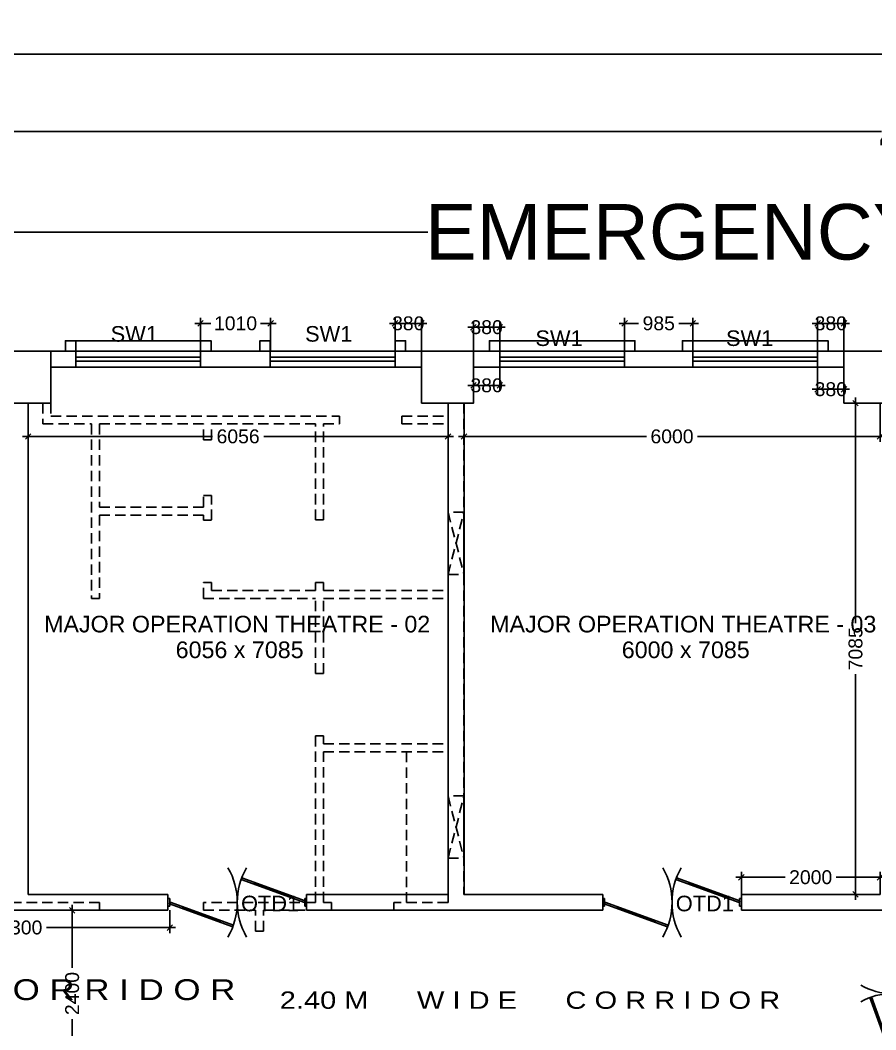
# Model space of a CAD drawing. Extents: x 6345096 to 6738923, y -6490958 to -6305885.
# Drawn here: x 6617280 to 6629621, y -6346804 to -6332241 of the extents above; entities that cross this region are included whole.
import ezdxf
from ezdxf.enums import TextEntityAlignment as Align

# ---------------------------------------------------------------- set-up
doc = ezdxf.new("R2010")
doc.units = 0
doc.header["$LTSCALE"] = 600
doc.header["$MEASUREMENT"] = 0
doc.header["$PDMODE"] = 35
doc.linetypes.add('HIDDEN', pattern=[0.375, 0.25, -0.125])
doc.layers.get('0').update_dxf_attribs({"linetype": 'CONTINUOUS'})
doc.layers.get('Defpoints').update_dxf_attribs({"linetype": 'CONTINUOUS'})
for name, color, linetype in [('chajja', 7, 'CONTINUOUS'), ('DIM', 8, 'CONTINUOUS'), ('DIM-TEXT', 8, 'CONTINUOUS'), ('DOOR', 32, 'CONTINUOUS'), ('Ele Proje.', 7, 'CONTINUOUS'), ('HS', 251, 'CONTINUOUS'), ('joinery', 7, 'CONTINUOUS'), ('LA-column', 3, 'CONTINUOUS'), ('REVISIONS', 6, 'CONTINUOUS'), ('Room Dim', 1, 'CONTINUOUS'), ('TEXT', 6, 'CONTINUOUS'), ('TXT', 6, 'CONTINUOUS'), ('Walls', 7, 'CONTINUOUS'), ('WIN', 151, 'CONTINUOUS'), ('windows', 4, 'CONTINUOUS'), ('Working Dim', 5, 'CONTINUOUS')]:
    doc.layers.add(name, color=color, linetype=linetype)
doc.styles.add('ari', font='arial.ttf')
doc.styles.add('ARIAL', font='arial.ttf')
doc.styles.add('RT', font='romant.shx')
doc.styles.get("Standard").update_dxf_attribs({"font": 'romans.shx'})
doc.dimstyles.new('int. dim', dxfattribs={"dimtxt": 200, "dimasz": 80, "dimexe": 80, "dimexo": 0, "dimgap": 70, "dimtad": 0, "dimdec": 0, "dimzin": 12, "dimdsep": 46, "dimtxsty": 'ari', "dimblk": 'OBLIQUE', "dimcen": 2, "dimdle": 80, "dimclrd": 256, "dimclre": 256, "dimclrt": 6, "dimadec": 0, "dimazin": 0, "dimtfac": 1, "dimtdec": 0, "dimtix": 1, "dimtmove": 2, "dimatfit": 3, "dimfxl": 1, "dimtolj": 1, "dimtzin": 0, "dimlwd": -1, "dimlwe": -1, "dimarcsym": 0})
doc.dimstyles.new('STANDARD$0', dxfattribs={"dimscale": 0, "dimtxt": 150, "dimasz": 125, "dimexe": 0.75, "dimexo": 1, "dimgap": 25, "dimtad": 1, "dimdec": 0, "dimdsep": 46, "dimtxsty": 'Standard', "dimblk1": 'DOT', "dimblk2": 'DOT', "dimsah": 1, "dimcen": 2.5, "dimclrd": 1, "dimclre": 1, "dimclrt": 3, "dimadec": 0, "dimazin": 0, "dimtfac": 1, "dimtdec": 0, "dimtmove": 0, "dimatfit": 3, "dimldrblk": 'DOT', "dimfxl": 1, "dimtolj": 1, "dimtzin": 0, "dimarcsym": 0})
doc.dimstyles.new('TEXT', dxfattribs={"dimscale": 0, "dimtxt": 600, "dimasz": 300, "dimexe": 300, "dimexo": 30, "dimgap": 50, "dimtad": 0, "dimdec": 0, "dimzin": 0, "dimdsep": 46, "dimtxsty": 'RT', "dimblk": 'OBLIQUE', "dimcen": 0.09, "dimdle": 300, "dimclrd": 256, "dimclre": 256, "dimclrt": 170, "dimadec": 0, "dimazin": 0, "dimtfac": 1, "dimtdec": 0, "dimtofl": 0, "dimtmove": 2, "dimatfit": 3, "dimfxl": 1, "dimfrac": 2, "dimtolj": 1, "dimtzin": 0, "dimlwd": -1, "dimlwe": -1, "dimarcsym": 0})

# ---------------------------------------------------------------- blocks, each defined once
blk = doc.blocks.new('Z$W@#5624')
at = {"layer": 'DOOR'}
for p, q in [((19.1931269839406, 469.7108599827625), (840.4000005498528, 768.6057177550392)), ((27.73298007249832, 446.2478064824827), (848.9398536421359, 745.142664254643)), ((187.7044282406569, 517.7583047868684), (680.4285523816943, 697.0952194505371)), ((676.1586258374155, 708.8267462007934), (684.6984789296985, 685.3636927003972)), ((183.434501696378, 529.489831537474), (191.9743547849357, 506.0267780367285)), ((0, 399.5017601335421), (0, 499.3772001727484)), ((0, 499.3772001727484), (24.96886004135013, 499.3772001727484)), ((0, 399.5017601335421), (24.96886004135013, 399.5017601335421)), ((19.1931269839406, 469.7108599827625), (27.73298007249832, 446.2478064824827)), ((24.96886004135013, 399.5017601335421), (24.96886004135013, 499.3772001727484)), ((1770.024942912161, 452.6311538242735), (948.8180693462491, 153.7362960521132)), ((1778.564796000719, 429.1681003239937), (957.3579224385321, 130.2732425518334)), ((1614.323421288282, 369.3891287692823), (1605.783568199724, 392.8521822700277)), ((1778.564796000719, 429.1681003239937), (1770.024942912161, 452.6311538242735)), ((1797.757922988385, 499.3772001727484), (1772.789062947035, 499.3772001727484)), ((1772.789062947035, 399.5017601335421), (1772.789062947035, 499.3772001727484)), ((1797.757922988385, 399.5017601335421), (1772.789062947035, 399.5017601335421)), ((1797.757922988385, 399.5017601335421), (1797.757922988385, 499.3772001727484)), ((1610.053494744003, 381.1206555198878), (1117.329370606691, 201.7837408562191)), ((1113.059444058686, 213.515267606359), (1121.59929715097, 190.0522141060792))]:
    blk.add_line(p, q, dxfattribs=at)
at = {"layer": 'DOOR', "color": 145}
for centre, ratio, start_param, end_param in [((0, 449.4394801533781), 0.9999999987281364, 2.617993895650716, 3.665191446791339), ((1797.757922988385, 449.4394801533781), 0.9999999987281363, -0.5235987579390775, 0.5235987932015447)]:
    blk.add_ellipse(centre, major_axis=(-898.8789614941404, 1.584834503687796e-05), ratio=ratio, start_param=start_param, end_param=end_param, dxfattribs=at)
blk = doc.blocks.new('_Oblique')
at = {"color": 0, "linetype": 'ByBlock', "lineweight": -2}
blk.add_line((-0.5, -0.5), (0.5, 0.5), dxfattribs=at)
blk = doc.blocks.new('*D358')
at = {"layer": 'Defpoints', "color": 0, "transparency": 16777216}
for p in [(6628781.429030309, -6336614.752169549), (6628781.429030309, -6337015.836508593, 78.88011321288005), (6629161.353818052, -6337015.450152944, 43.25822766491539)]:
    blk.add_point(p, dxfattribs=at)
at = {"layer": 'Working Dim', "transparency": 16777216}
for p, q in [((6628781.429030309, -6337015.836508593), (6628781.429030309, -6336534.752169549)), ((6629161.353818052, -6337015.450152944), (6629161.353818052, -6336534.752169549)), ((6628781.429030309, -6336614.752169549), (6628701.429030309, -6336614.752169549)), ((6629161.353818052, -6336614.752169549), (6628781.429030309, -6336614.752169549)), ((6629161.353818052, -6336614.752169549), (6629241.353818052, -6336614.752169549))]:
    blk.add_line(p, q, dxfattribs=at)
at = {"layer": 'Working Dim', "transparency": 16777216, "xscale": 80, "yscale": 80, "zscale": 80}
blk.add_blockref('_Oblique', (6628781.429030309, -6336614.752169549), dxfattribs=at)
at = {"layer": 'Working Dim', "transparency": 16777216, "xscale": 80, "yscale": 80, "zscale": 80, "rotation": 180}
blk.add_blockref('_Oblique', (6629161.353818052, -6336614.752169549), dxfattribs=at)
at = {"layer": 'Working Dim', "color": 6, "transparency": 16777216, "insert": (6628971.391424181, -6336614.752169549), "char_height": 200, "attachment_point": 5, "style": 'ari'}
blk.add_mtext('\\A1;380', dxfattribs=at)
blk = doc.blocks.new('*D359')
at = {"layer": 'Defpoints', "color": 0, "transparency": 16777216}
for p in [(6626982.362637512, -6336614.752169549), (6625997.428509899, -6337015.937197927, 71.44639953643144), (6626982.362637512, -6337016.106103559, 78.64411290443633)]:
    blk.add_point(p, dxfattribs=at)
at = {"layer": 'Working Dim', "transparency": 16777216}
for p, q in [((6625997.428509899, -6337015.937197927), (6625997.428509899, -6336534.752169549)), ((6626982.362637512, -6337016.106103559), (6626982.362637512, -6336534.752169549)), ((6625917.428509899, -6336614.752169549), (6626198.20389567, -6336614.752169549)), ((6627062.362637512, -6336614.752169549), (6626781.587251741, -6336614.752169549))]:
    blk.add_line(p, q, dxfattribs=at)
at = {"layer": 'Working Dim', "transparency": 16777216, "xscale": 80, "yscale": 80, "zscale": 80, "rotation": 180}
blk.add_blockref('_Oblique', (6625997.428509899, -6336614.752169549), dxfattribs=at)
at = {"layer": 'Working Dim', "transparency": 16777216, "xscale": 80, "yscale": 80, "zscale": 80}
blk.add_blockref('_Oblique', (6626982.362637512, -6336614.752169549), dxfattribs=at)
at = {"layer": 'Working Dim', "color": 6, "transparency": 16777216, "insert": (6626489.895573705, -6336614.752169549), "char_height": 200, "attachment_point": 5, "style": 'ari'}
blk.add_mtext('\\A1;985', dxfattribs=at)
blk = doc.blocks.new('*D360')
at = {"layer": 'Defpoints', "color": 0, "transparency": 16777216}
for p in [(6622687.690162153, -6336614.752169549), (6622687.690162153, -6337015.602942345, 34.61959207777019), (6623067.353557594, -6337015.437580619, 43.26192572443782)]:
    blk.add_point(p, dxfattribs=at)
at = {"layer": 'Working Dim', "transparency": 16777216}
for p, q in [((6622687.690162153, -6337015.602942345), (6622687.690162153, -6336534.752169549)), ((6623067.353557594, -6337015.437580619), (6623067.353557594, -6336534.752169549)), ((6622687.690162153, -6336614.752169549), (6622607.690162153, -6336614.752169549)), ((6623067.353557594, -6336614.752169549), (6622687.690162153, -6336614.752169549)), ((6623067.353557594, -6336614.752169549), (6623147.353557594, -6336614.752169549))]:
    blk.add_line(p, q, dxfattribs=at)
at = {"layer": 'Working Dim', "transparency": 16777216, "xscale": 80, "yscale": 80, "zscale": 80}
blk.add_blockref('_Oblique', (6622687.690162153, -6336614.752169549), dxfattribs=at)
at = {"layer": 'Working Dim', "transparency": 16777216, "xscale": 80, "yscale": 80, "zscale": 80, "rotation": 180}
blk.add_blockref('_Oblique', (6623067.353557594, -6336614.752169549), dxfattribs=at)
at = {"layer": 'Working Dim', "color": 6, "transparency": 16777216, "insert": (6622877.521859873, -6336614.752169549), "char_height": 200, "attachment_point": 5, "style": 'ari'}
blk.add_mtext('\\A1;380', dxfattribs=at)
blk = doc.blocks.new('*D361')
at = {"layer": 'Defpoints', "color": 0, "transparency": 16777216}
for p in [(6619881.449858985, -6336614.752169549), (6619881.449858985, -6337016.025484564, 50.03134024057032), (6620891.690161115, -6337015.605824378, 34.61959207777015)]:
    blk.add_point(p, dxfattribs=at)
at = {"layer": 'Working Dim', "transparency": 16777216}
for p, q in [((6619881.449858985, -6337016.025484564), (6619881.449858985, -6336534.752169549)), ((6620891.690161115, -6337015.605824378), (6620891.690161115, -6336534.752169549)), ((6619801.449858985, -6336614.752169549), (6620027.688700363, -6336614.752169549)), ((6620971.690161115, -6336614.752169549), (6620745.451319735, -6336614.752169549))]:
    blk.add_line(p, q, dxfattribs=at)
at = {"layer": 'Working Dim', "transparency": 16777216, "xscale": 80, "yscale": 80, "zscale": 80, "rotation": 180}
blk.add_blockref('_Oblique', (6619881.449858985, -6336614.752169549), dxfattribs=at)
at = {"layer": 'Working Dim', "transparency": 16777216, "xscale": 80, "yscale": 80, "zscale": 80}
blk.add_blockref('_Oblique', (6620891.690161115, -6336614.752169549), dxfattribs=at)
at = {"layer": 'Working Dim', "color": 6, "transparency": 16777216, "insert": (6620386.570010049, -6336614.752169549), "char_height": 200, "attachment_point": 5, "style": 'ari'}
blk.add_mtext('\\A1;1010', dxfattribs=at)
blk = doc.blocks.new('*D418')
at = {"layer": 'Defpoints', "color": 0, "transparency": 16777216}
for p in [(6628781.439139109, -6337245.457347955, 41.55292659691749), (6629161.441563363, -6337245.458662537, 9.675400665908265), (6628781.439139109, -6337565.053257756)]:
    blk.add_point(p, dxfattribs=at)
at = {"layer": 'Working Dim', "transparency": 16777216}
for p, q in [((6628781.439139109, -6337245.457347955), (6628781.439139109, -6337645.053257756)), ((6629161.441563363, -6337245.458662537), (6629161.441563363, -6337645.053257756)), ((6628781.439139109, -6337565.053257756), (6628701.439139109, -6337565.053257756)), ((6629161.441563363, -6337565.053257756), (6628781.439139109, -6337565.053257756)), ((6629161.441563363, -6337565.053257756), (6629241.441563363, -6337565.053257756))]:
    blk.add_line(p, q, dxfattribs=at)
at = {"layer": 'Working Dim', "transparency": 16777216, "xscale": 80, "yscale": 80, "zscale": 80}
blk.add_blockref('_Oblique', (6628781.439139109, -6337565.053257756), dxfattribs=at)
at = {"layer": 'Working Dim', "transparency": 16777216, "xscale": 80, "yscale": 80, "zscale": 80, "rotation": 180}
blk.add_blockref('_Oblique', (6629161.441563363, -6337565.053257756), dxfattribs=at)
at = {"layer": 'Working Dim', "color": 6, "transparency": 16777216, "insert": (6628971.440351237, -6337565.053257756), "char_height": 200, "attachment_point": 5, "style": 'ari'}
blk.add_mtext('\\A1;380', dxfattribs=at)
blk = doc.blocks.new('*D419')
at = {"layer": 'Defpoints', "color": 0, "transparency": 16777216}
for p in [(6623817.621269061, -6337245.601651328, 33.10504162064006), (6624197.438618704, -6337245.607906288, 34.1192129204962), (6624197.438618704, -6337509.093383726)]:
    blk.add_point(p, dxfattribs=at)
at = {"layer": 'Working Dim', "transparency": 16777216}
for p, q in [((6623817.621269061, -6337245.601651328), (6623817.621269061, -6337589.093383726)), ((6624197.438618704, -6337245.607906288), (6624197.438618704, -6337589.093383726)), ((6623817.621269061, -6337509.093383726), (6623737.621269061, -6337509.093383726)), ((6623817.621269061, -6337509.093383726), (6624197.438618704, -6337509.093383726)), ((6624197.438618704, -6337509.093383726), (6624277.438618704, -6337509.093383726))]:
    blk.add_line(p, q, dxfattribs=at)
at = {"layer": 'Working Dim', "transparency": 16777216, "xscale": 80, "yscale": 80, "zscale": 80}
blk.add_blockref('_Oblique', (6623817.621269061, -6337509.093383726), dxfattribs=at)
at = {"layer": 'Working Dim', "transparency": 16777216, "xscale": 80, "yscale": 80, "zscale": 80, "rotation": 180}
blk.add_blockref('_Oblique', (6624197.438618704, -6337509.093383726), dxfattribs=at)
at = {"layer": 'Working Dim', "color": 6, "transparency": 16777216, "insert": (6624007.529943882, -6337509.093383726), "char_height": 200, "attachment_point": 5, "style": 'ari'}
blk.add_mtext('\\A1;380', dxfattribs=at)
blk = doc.blocks.new('*D464')
at = {"layer": 'Defpoints', "color": 0, "transparency": 16777216}
for p in [(6651939.058583936, -6332733.427157681), (6531899.388525743, -6337015.365521153, 5.131057828136074), (6651939.058583936, -6337165.480278608, 1.031049310014616)]:
    blk.add_point(p, dxfattribs=at)
at = {"layer": 'DIM', "color": 8, "transparency": 16777216}
for p, q in [((6531899.388525743, -6337015.365521153), (6531899.388525743, -6332433.427157681)), ((6651939.058583936, -6337165.480278608), (6651939.058583936, -6332433.427157681)), ((6531599.388525743, -6332733.427157681), (6589970.321099178, -6332733.427157681)), ((6652239.058583936, -6332733.427157681), (6593868.126010501, -6332733.427157681))]:
    blk.add_line(p, q, dxfattribs=at)
at = {"layer": 'DIM', "color": 8, "transparency": 16777216, "xscale": 300, "yscale": 300, "zscale": 300, "rotation": 180}
blk.add_blockref('_Oblique', (6531899.388525743, -6332733.427157681), dxfattribs=at)
at = {"layer": 'DIM', "color": 8, "transparency": 16777216, "xscale": 300, "yscale": 300, "zscale": 300}
blk.add_blockref('_Oblique', (6651939.058583936, -6332733.427157681), dxfattribs=at)
at = {"layer": 'DIM', "color": 7, "transparency": 16777216, "insert": (6591919.223554839, -6332733.427157681), "char_height": 750, "attachment_point": 5, "style": 'ari'}
blk.add_mtext('\\A1;120.04m', dxfattribs=at)
blk = doc.blocks.new('*D467')
at = {"layer": 'Defpoints', "color": 0, "transparency": 16777216}
for p in [(6651939.058583936, -6333844.635591049), (6610879.531089263, -6337165.318273786), (6651939.058583936, -6337165.48027863, 1.031049310011574)]:
    blk.add_point(p, dxfattribs=at)
at = {"layer": 'DIM', "color": 8, "transparency": 16777216}
for p, q in [((6610879.531089263, -6337165.318273786), (6610879.531089263, -6333544.635591049)), ((6651939.058583936, -6337165.48027863), (6651939.058583936, -6333544.635591049)), ((6610579.531089263, -6333844.635591049), (6629701.354181756, -6333844.635591049)), ((6652239.058583936, -6333844.635591049), (6633117.235491442, -6333844.635591049))]:
    blk.add_line(p, q, dxfattribs=at)
at = {"layer": 'DIM', "color": 8, "transparency": 16777216, "xscale": 300, "yscale": 300, "zscale": 300, "rotation": 180}
blk.add_blockref('_Oblique', (6610879.531089263, -6333844.635591049), dxfattribs=at)
at = {"layer": 'DIM', "color": 8, "transparency": 16777216, "xscale": 300, "yscale": 300, "zscale": 300}
blk.add_blockref('_Oblique', (6651939.058583936, -6333844.635591049), dxfattribs=at)
at = {"layer": 'DIM', "color": 7, "transparency": 16777216, "insert": (6631409.294836599, -6333844.635591049), "char_height": 750, "attachment_point": 5, "style": 'ari'}
blk.add_mtext('\\A1;41.06m', dxfattribs=at)
blk = doc.blocks.new('*D988')
at = {"layer": 'Defpoints', "color": 0, "transparency": 16777216}
for p in [(6618030.552373716, -6345080.430840567, 5.131057828136074), (6618030.503265725, -6347480.437063344, 5.131057828136074), (6618030.503265725, -6347480.437063344)]:
    blk.add_point(p, dxfattribs=at)
at = {"layer": 'Working Dim', "transparency": 16777216}
for p, q in [((6618030.503265725, -6345000.430840567), (6618030.503265725, -6345910.433951955)), ((6618030.552373716, -6345080.430840567), (6617950.503265725, -6345080.430840567)), ((6618030.503265725, -6347560.437063344), (6618030.503265725, -6346650.433951955)), ((6618030.503265725, -6347480.437063344), (6617950.503265725, -6347480.437063344))]:
    blk.add_line(p, q, dxfattribs=at)
at = {"layer": 'Working Dim', "transparency": 16777216, "xscale": 80, "yscale": 80, "zscale": 80}
for p, rotation in [((6618030.503265725, -6345080.430840567), 90), ((6618030.503265725, -6347480.437063344), 270)]:
    blk.add_blockref('_Oblique', p, dxfattribs=dict(at, rotation=rotation))
at = {"layer": 'Working Dim', "color": 6, "transparency": 16777216, "insert": (6618030.503265726, -6346280.433951953), "char_height": 200, "attachment_point": 5, "rotation": 90, "style": 'ari'}
blk.add_mtext('\\A1;2400', dxfattribs=at)
blk = doc.blocks.new('*D1012')
at = {"layer": 'Defpoints', "color": 0, "transparency": 16777216}
for p in [(6623681.441042809, -6337765.440225651, 5.131057828136074), (6629681.441310106, -6337765.430799357, 5.131057828136074), (6629681.441310106, -6338245.19485538)]:
    blk.add_point(p, dxfattribs=at)
at = {"layer": 'Working Dim', "transparency": 16777216}
for p, q in [((6623681.441042809, -6337765.440225651), (6623681.441042809, -6338325.19485538)), ((6629681.441310106, -6337765.430799357), (6629681.441310106, -6338325.19485538)), ((6623601.441042809, -6338245.19485538), (6626312.600794465, -6338245.19485538)), ((6629761.441310106, -6338245.19485538), (6627050.281558449, -6338245.19485538))]:
    blk.add_line(p, q, dxfattribs=at)
at = {"layer": 'Working Dim', "transparency": 16777216, "xscale": 80, "yscale": 80, "zscale": 80, "rotation": 180}
blk.add_blockref('_Oblique', (6623681.441042809, -6338245.19485538), dxfattribs=at)
at = {"layer": 'Working Dim', "transparency": 16777216, "xscale": 80, "yscale": 80, "zscale": 80}
blk.add_blockref('_Oblique', (6629681.441310106, -6338245.19485538), dxfattribs=at)
at = {"layer": 'Working Dim', "color": 6, "transparency": 16777216, "insert": (6626681.441176457, -6338245.19485538), "char_height": 200, "attachment_point": 5, "style": 'ari'}
blk.add_mtext('\\A1;6000', dxfattribs=at)
blk = doc.blocks.new('*D1013')
at = {"layer": 'Defpoints', "color": 0, "transparency": 16777216}
for p in [(6629681.441310106, -6337765.430799357, 5.131057828136074), (6629328.597494921, -6344850.43458799), (6629681.44189556, -6344850.43458799, 5.131057828136074)]:
    blk.add_point(p, dxfattribs=at)
at = {"layer": 'Working Dim', "transparency": 16777216}
for p, q in [((6629681.441310106, -6337765.430799357), (6629248.597494921, -6337765.430799357)), ((6629328.597494921, -6337685.430799357), (6629328.597494921, -6340939.365162978)), ((6629328.597494921, -6344930.43458799), (6629328.597494921, -6341676.500224369)), ((6629681.44189556, -6344850.43458799), (6629248.597494921, -6344850.43458799))]:
    blk.add_line(p, q, dxfattribs=at)
at = {"layer": 'Working Dim', "transparency": 16777216, "xscale": 80, "yscale": 80, "zscale": 80}
for p, rotation in [((6629328.597494921, -6337765.430799357), 90), ((6629328.597494921, -6344850.43458799), 270)]:
    blk.add_blockref('_Oblique', p, dxfattribs=dict(at, rotation=rotation))
at = {"layer": 'Working Dim', "color": 6, "transparency": 16777216, "insert": (6629328.597494923, -6341307.932693671), "char_height": 200, "attachment_point": 5, "rotation": 90, "style": 'ari'}
blk.add_mtext('\\A1;7085', dxfattribs=at)
blk = doc.blocks.new('*D1018')
at = {"layer": 'Defpoints', "color": 0, "transparency": 16777216}
for p in [(6629681.441895561, -6344603.819898372), (6627681.441757598, -6344850.436297177, 5.131057828136074), (6629681.441895561, -6344850.43458799, 5.131057828136074)]:
    blk.add_point(p, dxfattribs=at)
at = {"layer": 'Working Dim', "transparency": 16777216}
for p, q in [((6627601.441757598, -6344603.819898372), (6628311.44182658, -6344603.819898372)), ((6627681.441757598, -6344850.436297177), (6627681.441757598, -6344523.819898372)), ((6629761.441895561, -6344603.819898372), (6629051.44182658, -6344603.819898372)), ((6629681.441895561, -6344850.43458799), (6629681.441895561, -6344523.819898372))]:
    blk.add_line(p, q, dxfattribs=at)
at = {"layer": 'Working Dim', "transparency": 16777216, "xscale": 80, "yscale": 80, "zscale": 80, "rotation": 180}
blk.add_blockref('_Oblique', (6627681.441757598, -6344603.819898372), dxfattribs=at)
at = {"layer": 'Working Dim', "transparency": 16777216, "xscale": 80, "yscale": 80, "zscale": 80}
blk.add_blockref('_Oblique', (6629681.441895561, -6344603.819898372), dxfattribs=at)
at = {"layer": 'Working Dim', "color": 6, "transparency": 16777216, "insert": (6628681.44182658, -6344603.819898372), "char_height": 200, "attachment_point": 5, "style": 'ari'}
blk.add_mtext('\\A1;2000', dxfattribs=at)
blk = doc.blocks.new('*D1270')
at = {"layer": 'Defpoints', "color": 0, "transparency": 16777216}
for p in [(6624197.428509899, -6336670.205603164), (6623817.353557594, -6337015.440175173, 1.031049310015078), (6624197.428509899, -6337015.937197927, 29.21552312200871)]:
    blk.add_point(p, dxfattribs=at)
at = {"layer": 'Working Dim', "transparency": 16777216}
for p, q in [((6623817.353557594, -6337015.440175173), (6623817.353557594, -6336590.205603164)), ((6624197.428509899, -6337015.937197927), (6624197.428509899, -6336590.205603164)), ((6623817.353557594, -6336670.205603164), (6623737.353557594, -6336670.205603164)), ((6623817.353557594, -6336670.205603164), (6624197.428509899, -6336670.205603164)), ((6624197.428509899, -6336670.205603164), (6624277.428509899, -6336670.205603164))]:
    blk.add_line(p, q, dxfattribs=at)
at = {"layer": 'Working Dim', "transparency": 16777216, "xscale": 80, "yscale": 80, "zscale": 80}
blk.add_blockref('_Oblique', (6623817.353557594, -6336670.205603164), dxfattribs=at)
at = {"layer": 'Working Dim', "transparency": 16777216, "xscale": 80, "yscale": 80, "zscale": 80, "rotation": 180}
blk.add_blockref('_Oblique', (6624197.428509899, -6336670.205603164), dxfattribs=at)
at = {"layer": 'Working Dim', "color": 6, "transparency": 16777216, "insert": (6624007.391033746, -6336670.205603164), "char_height": 200, "attachment_point": 5, "style": 'ari'}
blk.add_mtext('\\A1;380', dxfattribs=at)
blk = doc.blocks.new('*D1283')
at = {"layer": 'Defpoints', "color": 0, "linetype": 'Continuous', "transparency": 16777216}
for p in [(6651939.497404691, -6335299.460289246), (6610879.530731905, -6337535.430780351, 2.28265235847357), (6651939.497404691, -6337535.54406806, 1.031049310031449)]:
    blk.add_point(p, dxfattribs=at)
at = {"layer": 'DIM-TEXT', "transparency": 16777216}
for p, q in [((6610879.530731905, -6337535.430780351), (6610879.530731905, -6334999.460289246)), ((6651939.497404691, -6337535.54406806), (6651939.497404691, -6334999.460289246)), ((6610579.530731905, -6335299.460289246), (6623159.953870481, -6335299.460289246)), ((6652239.497404691, -6335299.460289246), (6639659.074266115, -6335299.460289246))]:
    blk.add_line(p, q, dxfattribs=at)
at = {"layer": 'DIM-TEXT', "linetype": 'Continuous', "transparency": 16777216, "xscale": 300, "yscale": 300, "zscale": 300, "rotation": 180}
blk.add_blockref('_Oblique', (6610879.530731905, -6335299.460289246), dxfattribs=at)
at = {"layer": 'DIM-TEXT', "linetype": 'Continuous', "transparency": 16777216, "xscale": 300, "yscale": 300, "zscale": 300}
blk.add_blockref('_Oblique', (6651939.497404691, -6335299.460289246), dxfattribs=at)
at = {"layer": 'DIM-TEXT', "color": 170, "linetype": 'Continuous', "transparency": 16777216, "insert": (6631409.514068298, -6335299.460289246), "char_height": 750, "attachment_point": 5, "style": 'ari'}
blk.add_mtext('\\A1;{\\H1.067x;EMERGENCY MEDICINE DEPT.}', dxfattribs=at)
blk = doc.blocks.new('*D2022')
at = {"layer": 'Defpoints', "color": 0, "transparency": 16777216}
for p in [(6617395.438448288, -6338022.642391499), (6623451.441064063, -6338022.641891076), (6623451.441064063, -6338245.19485538)]:
    blk.add_point(p, dxfattribs=at)
at = {"layer": 'Working Dim', "transparency": 16777216}
for p, q in [((6617395.438448288, -6338022.642391499), (6617395.438448288, -6338325.19485538)), ((6623451.441064063, -6338022.641891076), (6623451.441064063, -6338325.19485538)), ((6617315.438448288, -6338245.19485538), (6620054.326522888, -6338245.19485538)), ((6623531.441064063, -6338245.19485538), (6620792.552989463, -6338245.19485538))]:
    blk.add_line(p, q, dxfattribs=at)
at = {"layer": 'Working Dim', "transparency": 16777216, "xscale": 80, "yscale": 80, "zscale": 80, "rotation": 180}
blk.add_blockref('_Oblique', (6617395.438448288, -6338245.19485538), dxfattribs=at)
at = {"layer": 'Working Dim', "transparency": 16777216, "xscale": 80, "yscale": 80, "zscale": 80}
blk.add_blockref('_Oblique', (6623451.441064063, -6338245.19485538), dxfattribs=at)
at = {"layer": 'Working Dim', "color": 6, "transparency": 16777216, "insert": (6620423.439756176, -6338245.19485538), "char_height": 200, "attachment_point": 5, "style": 'ari'}
blk.add_mtext('\\A1;6056', dxfattribs=at)
blk = doc.blocks.new('*D2072')
at = {"layer": 'Defpoints', "color": 0, "transparency": 16777216}
for p in [(6615139.438318953, -6345080.430815413, -2.28265235847241), (6619439.216363914, -6345080.430815413), (6619439.216363914, -6345329.053739017)]:
    blk.add_point(p, dxfattribs=at)
at = {"layer": 'Working Dim', "transparency": 16777216}
for p, q in [((6615139.438318953, -6345080.430815413), (6615139.438318953, -6345409.053739017)), ((6619439.216363914, -6345080.430815413), (6619439.216363914, -6345409.053739017)), ((6615059.438318953, -6345329.053739017), (6616917.008105417, -6345329.053739017)), ((6619519.216363914, -6345329.053739017), (6617661.64657745, -6345329.053739017))]:
    blk.add_line(p, q, dxfattribs=at)
at = {"layer": 'Working Dim', "transparency": 16777216, "xscale": 80, "yscale": 80, "zscale": 80, "rotation": 180}
blk.add_blockref('_Oblique', (6615139.438318953, -6345329.053739017), dxfattribs=at)
at = {"layer": 'Working Dim', "transparency": 16777216, "xscale": 80, "yscale": 80, "zscale": 80}
blk.add_blockref('_Oblique', (6619439.216363914, -6345329.053739017), dxfattribs=at)
at = {"layer": 'Working Dim', "color": 6, "transparency": 16777216, "insert": (6617289.327341434, -6345329.053739017), "char_height": 200, "attachment_point": 5, "style": 'ari'}
blk.add_mtext('\\A1;4300', dxfattribs=at)
blk = doc.blocks.new('A$C2CD672AE')
at = {"layer": 'Ele Proje.', "color": 8, "linetype": 'HIDDEN'}
for points, elevation in [([(87763.97692354489, 119408.06546597), (87763.97692354489, 119558.0652341619), (87613.97692354489, 119558.0652341601), (87613.97692354489, 119408.06546597)], 7.75890955932652), ([(89713.97692354489, 119408.06546597), (89713.97692354489, 119558.0652341619), (89563.97692354489, 119558.0652341601), (89563.97692354489, 119408.06546597)], 7.75890955932652), ([(90568.30945998151, 119408.2961501842), (90568.30945998151, 119558.2959183762), (90418.30945998151, 119558.2959183743), (90418.30945998151, 119408.2961501842)], -7.611284336651456), ([(92518.30945998151, 119408.2961501842), (92518.30945998151, 119558.2959183762), (92368.30945998151, 119558.2959183743), (92368.30945998151, 119408.2961501842)], -7.611284336651456), ([(93878.04780877009, 119407.9647764042), (93878.04780877009, 119557.9645445962), (93728.04780877009, 119557.9645445943), (93728.04780877009, 119407.9647764042)], 29.21552312200871), ([(95828.04780877009, 119407.9647764042), (95828.04780877009, 119557.9645445962), (95678.04780877009, 119557.9645445943), (95678.04780877009, 119407.9647764042)], 29.21552312200871), ([(96662.04832917638, 119408.1496127602), (96662.04832917638, 119558.1493809521), (96512.04832917638, 119558.1493809503), (96512.04832917638, 119408.1496127602)], 36.64923679845844), ([(98612.04832917638, 119408.1496127602), (98612.04832917638, 119558.1493809521), (98462.04832917638, 119558.1493809503), (98462.04832917638, 119408.1496127602)], 36.64923679845844)]:
    blk.add_lwpolyline(points, dxfattribs=dict(at, elevation=elevation))
at = {"layer": 'Walls', "color": 8, "linetype": 'HIDDEN'}
for p, q in [((76530.05903317593, 119408.5204980383), (110729.9734085286, 119408.4021866964)), ((87403.97233934049, 119178.4828807712), (92747.97260663752, 119178.4643937116)), ((92748.2405679319, 119178.312674257), (87404.24005187303, 119178.400681057)), ((93497.97260663752, 119178.4617991578), (98842.06086223386, 119178.4433117947)), ((98842.24058540165, 119178.2123162122), (93498.2405679319, 119178.3003230039)), ((87288.97233934049, 118658.4156295406), (87288.97233934049, 118358.4206314068)), ((87403.97233934049, 118658.4156295406), (87403.97233934049, 118473.4206314096)), ((93132.06034164783, 118658.4887259975), (93132.06056475546, 115958.4948753305)), ((93362.0603416469, 118658.4887450021), (93362.06092710048, 111573.4892272502)), ((87403.97233934049, 118473.4206314096), (91564.21732359007, 118473.4206314096)), ((91564.21732359007, 118473.4206314096), (91564.21727967542, 118358.415449352)), ((92464.2173319878, 118473.4206314096), (93132.06035694014, 118473.4206314096)), ((92464.2173319878, 118473.4206314096), (92464.21728807222, 118358.4133003801)), ((87288.97233934049, 118358.4206314068), (87989.21760969888, 118358.4206314087)), ((87989.30534470733, 118358.4206314106), (87989.30534471106, 115843.4981348831)), ((88104.217399179, 118358.4206314096), (89604.2176097082, 118358.4206314106)), ((88104.30513418838, 118358.4206314096), (88104.30513419025, 117158.4981624456)), ((89604.30534471571, 118128.4997247886), (89604.30534471571, 118358.4206314096)), ((89719.21760971006, 118358.4206314106), (91219.21739918739, 118358.4163921885)), ((89719.3051341977, 118128.4997922499), (89719.3051341977, 118358.4206314106)), ((91219.30513419397, 116973.4968209164), (91219.3051341949, 118358.4163921885)), ((91334.21718866657, 118358.4160671821), (91564.21727967635, 118358.415449352)), ((91334.30499973707, 116973.4967521783), (91334.30493646208, 118358.4160669474)), ((92464.21728807408, 118358.4133003792), (93132.06036644336, 118358.4112377847)), ((89604.30534471106, 118128.4997247886), (89719.30513419118, 118128.4997922499)), ((89604.30534471292, 117328.4997163909), (89719.30513419304, 117328.4997838531)), ((89604.30534471665, 117158.4981624475), (89604.30534471571, 117328.4997163909)), ((89719.30513419677, 116973.6222795621), (89719.30513419583, 117328.4997838531)), ((88104.30513418838, 117158.4981624465), (89604.30534471758, 117158.4981624475)), ((88104.30513418838, 117043.4983729664), (89604.30534471758, 117043.4983729674)), ((88104.30513419025, 117043.4983729655), (88104.30513419118, 115843.4981348831)), ((89604.30530363228, 116973.4628941258), (89604.30534471665, 117043.4983729674)), ((89604.30548635777, 116973.4628941268), (89719.30527583789, 116973.4628266646)), ((91219.30513419211, 116973.4968190221), (91334.30492367223, 116973.4967515599)), ((89604.30534471385, 115843.4970789626), (89604.30534471385, 116073.4968106262)), ((89604.30534471385, 116073.4968106262), (89719.30513419397, 116073.496743165)), ((89604.30534471385, 115843.4970789626), (89604.30534471385, 116073.4968106262)), ((89604.30534471385, 116073.4968106262), (89719.30513419397, 116073.496743165)), ((89719.30513419397, 115958.4968773322), (89719.30513419397, 116073.496743164)), ((89719.30513419397, 115958.4968773322), (89719.30513419397, 116073.496743164)), ((91219.30513419304, 115958.4959973991), (91219.30513419211, 116073.4968125178)), ((91219.30513419211, 116073.4968106244), (91334.30492367223, 116073.4967431631)), ((91334.30503872782, 115958.495929935), (91334.3050338272, 116073.496743164)), ((89719.30513419397, 115958.4968773322), (91219.30513419304, 115958.4959973972)), ((89719.30513419397, 115958.4968773322), (91219.30513419304, 115958.4959973972)), ((91334.30503872596, 115958.495929935), (93132.06056475546, 115958.4948753305)), ((91334.30503872596, 115958.495929935), (93132.06056475546, 115958.4948753305)), ((87989.30534471106, 115843.4981348831), (88104.30513419118, 115843.4981348831)), ((89604.30534471385, 115843.4970789626), (91219.30513419304, 115843.4961315664)), ((89604.30534471385, 115843.4970789626), (91219.30513419304, 115843.4961315664)), ((91219.30513419118, 114758.5416339263), (91219.30513419304, 115843.4961315654)), ((91334.30509534664, 114758.5415664632), (91334.30504362937, 115843.4960641041)), ((91334.30504362937, 115843.4960641041), (93132.06057425961, 115843.4950094987)), ((91334.30504362937, 115843.4960641041), (93132.06057425961, 115843.4950094987)), ((93132.06057425961, 115843.4950094987), (93132.0607477203, 113743.4950094987)), ((91219.30513419118, 114758.5416339263), (91334.30509534664, 114758.5415664641)), ((91219.30513418652, 111458.4937290819), (91219.30513419025, 113858.4959134404)), ((91219.30513419025, 113858.4959134404), (91334.30513026472, 113858.4958459791)), ((91334.30513528455, 113743.4960641051), (91334.30513026472, 113858.4958459791)), ((91334.30513528362, 113743.4960641041), (93132.06074771844, 113743.4950094996)), ((91334.30497616716, 113628.4961982733), (93132.06075722259, 113628.4951436687)), ((91334.30523501337, 111458.4888165668), (91334.30514030438, 113628.4961982723)), ((92532.06075722352, 113628.4950940888), (92532.06093653664, 111458.4842307735)), ((93132.06075722352, 113628.4951436687), (93132.06093653664, 111458.4842803534)), ((93362.06092710141, 111573.4892272502), (95362.06105643604, 111573.4909364358)), ((95362.06105643511, 111573.4909364358), (95362.06105643604, 111343.4986606948)), ((97362.06105643604, 111573.4926456213), (99362.06119439937, 111573.4943548078)), ((97362.06105643697, 111573.4926456213), (97362.06105643604, 111343.498824765)), ((88104.30534470733, 111458.4980988111), (81159.88192770164, 111458.4981571268)), ((88104.30534470733, 111457.166681366), (88104.30534470733, 111342.166681366)), ((91219.30513418652, 111458.493729081), (89604.30513418932, 111458.4981530402)), ((89604.30513418932, 111458.4981530402), (89604.30513418838, 111343.4981530402)), ((91449.30510084424, 111458.4885263909), (91334.3052350143, 111458.4888165658)), ((91449.30510586314, 111343.4983353), (91449.30510084424, 111458.4885263909)), ((93132.06124795135, 111458.4842803515), (92349.35082133021, 111458.4865076635)), ((92349.35082634911, 111343.4983702172), (92349.35082132928, 111458.4865076635)), ((88104.30534470733, 111343.4980988111), (81159.8819267368, 111343.4981592298)), ((89604.30513418838, 111343.4981883597), (89604.30513418838, 111343.4981538001)), ((89604.30513418838, 111343.4981883597), (90354.3051343672, 111343.4982498856)), ((90354.30513436627, 111043.499130128), (90354.3051343672, 111343.4991309326)), ((90469.30513437372, 111043.499130128), (90469.30513437372, 111343.4991309326)), ((90469.30513437372, 111343.4982593209), (91449.30510586407, 111343.4983397145)), ((92349.35082634911, 111343.4984053448), (95362.06105643604, 111343.4986606957)), ((93132.06094610691, 111343.4984777588), (93132.06094610784, 111343.4895772301)), ((93362.06094610691, 111343.4984966265), (93362.06094610691, 111343.4895962346)), ((97362.06105643604, 111343.498824765), (99592.06121340301, 111343.4990077019)), ((90469.30513437372, 111043.499130128), (90354.30508516729, 111043.499130128))]:
    blk.add_line(p, q, dxfattribs=at)
at = {"layer": 'windows', "color": 8, "linetype": 'HIDDEN'}
for p, q in [((93132.06056475546, 116188.4948753305, 3.879454779678311), (93362.0605647536, 117088.4948753323, 3.879454779678311)), ((93132.06056475546, 117088.4948753323, 3.879454779678311), (93362.0605647536, 116188.4948753305, 3.879454779678311)), ((93132.06084688008, 112093.4897120092, 1.031049311340612), (93362.06084687822, 112993.4897120111, 1.031049311340612)), ((93132.06084688008, 112993.4897120111, 1.031049311340612), (93362.06084687822, 112093.4897120092, 1.031049311340612))]:
    blk.add_line(p, q, dxfattribs=at)
for points, elevation in [([(93362.0605647536, 116188.4948753305), (93362.0605647536, 117088.4948753323), (93132.06056475546, 117088.4948753323), (93132.06056475546, 116188.4948753305)], 3.879454779678311), ([(93362.06084687822, 112093.4897120092), (93362.06084687822, 112993.4897120111), (93132.06084688008, 112993.4897120111), (93132.06084688008, 112093.4897120092)], 1.031049311340612)]:
    blk.add_lwpolyline(points, close=True, dxfattribs=dict(at, elevation=elevation))
at = {"layer": 'TXT', "color": 8, "linetype": 'HIDDEN', "style": 'ARIAL', "width": 1.2}
blk.add_text('2.40 M      W I D E      C O R R I D O R', height=300, dxfattribs=at).set_placement((85734.37244081032, 110049.2324114144, 1.0310493169287), align=Align.CENTER)

msp = doc.modelspace()

# ---------------------------------------------------------------- linework, layer by layer
at = {"layer": 'chajja', "color": 8}
for p, q in [((6619883.357624674, -6336865.836740172), (6618083.357624674, -6336865.83674017)), ((6625997.428509899, -6336865.937429737), (6624197.428509899, -6336865.937429735)), ((6628781.429030306, -6336865.752593381), (6626981.429030306, -6336865.752593379))]:
    msp.add_line(p, q, dxfattribs=at)
at = {"layer": 'Ele Proje.'}
for points, elevation in [([(6618083.357624674, -6337015.836508362), (6618083.357624674, -6336865.83674017), (6617933.357624674, -6336865.836740172), (6617933.357624674, -6337015.836508362)], 7.75890955932652), ([(6620033.357624674, -6337015.836508362), (6620033.357624674, -6336865.83674017), (6619883.357624674, -6336865.836740172), (6619883.357624674, -6337015.836508362)], 7.75890955932652), ([(6620887.690161111, -6337015.605824147), (6620887.690161111, -6336865.606055955), (6620737.690161111, -6336865.606055957), (6620737.690161111, -6337015.605824147)], -7.611284336651456), ([(6622837.690161111, -6337015.605824147), (6622837.690161111, -6336865.606055955), (6622687.690161111, -6336865.606055957), (6622687.690161111, -6337015.605824147)], -7.611284336651456), ([(6624197.428509899, -6337015.937197927), (6624197.428509899, -6336865.937429735), (6624047.428509899, -6336865.937429737), (6624047.428509899, -6337015.937197927)], 29.21552312200871), ([(6626147.428509899, -6337015.937197927), (6626147.428509899, -6336865.937429735), (6625997.428509899, -6336865.937429737), (6625997.428509899, -6337015.937197927)], 29.21552312200871), ([(6626981.429030306, -6337015.752361571), (6626981.429030306, -6336865.752593379), (6626831.429030306, -6336865.752593381), (6626831.429030306, -6337015.752361571)], 36.64923679845844), ([(6628931.429030306, -6337015.752361571), (6628931.429030306, -6336865.752593379), (6628781.429030306, -6336865.752593381), (6628781.429030306, -6337015.752361571)], 36.64923679845844)]:
    msp.add_lwpolyline(points, dxfattribs=dict(at, elevation=elevation))
at = {"layer": 'LA-column', "color": 2, "elevation": 1.031049310015078}
for points in [[(6616973.353290297, -6337765.450118855), (6617723.353290297, -6337765.450118855), (6617723.353290297, -6337015.450118855), (6616973.353290297, -6337015.450118855)], [(6623067.353557594, -6337765.453478865), (6623817.353557594, -6337765.453478865), (6623817.353557594, -6337015.453478865), (6623067.353557594, -6337015.453478865)], [(6629160.353824891, -6337765.450118855), (6629910.353824891, -6337765.450118855), (6629910.353824891, -6337015.450118855), (6629160.353824891, -6337015.450118855)]]:
    msp.add_lwpolyline(points, close=True, dxfattribs=at)
at = {"layer": 'Walls', "linetype": 'Continuous'}
for p, q in [((6606849.439734305, -6337015.381476293), (6641049.354109658, -6337015.499787635)), ((6617723.35304047, -6337245.41909356), (6623067.353307767, -6337245.43758062)), ((6623817.353307767, -6337245.440175174), (6629161.441563363, -6337245.458662537)), ((6629161.621286531, -6337245.689658119), (6623817.621269061, -6337245.601651328)), ((6617395.438448288, -6344850.445087519, -12.76838880366449), (6617395.438448288, -6337765.413892918, -12.76838880366449)), ((6623451.44104281, -6337765.440216801, -12.76838880366449), (6623451.441628261, -6344850.439912103, -12.76838880366449)), ((6623681.441042809, -6337765.440197796, -12.76838880366449), (6623681.441628262, -6344850.439715548, -12.76838880366449)), ((6617395.438448288, -6344850.445087519, -12.76838880366449), (6619411.438586254, -6344850.443354405, -12.76838880366449)), ((6619411.438586254, -6344850.438006363, -15.0510411621369), (6619411.438586254, -6345080.443354407, -15.0510411621369)), ((6621411.438586256, -6344850.436297176, -15.0510411621369), (6621411.438586254, -6345080.44164522, -15.0510411621369)), ((6621411.438586256, -6344850.441645219, -12.76838880366449), (6623451.441628261, -6344850.439912103, -12.76838880366449)), ((6623681.441628262, -6344850.439715547, -12.76838880366449), (6625681.441757598, -6344850.438006363, -12.76838880366449)), ((6625681.441757597, -6344850.438006363, -12.76838880366449), (6625681.441757598, -6345080.430282103, -12.76838880366449)), ((6627681.441757598, -6344850.436297177, -12.76838880366449), (6629681.441895561, -6344850.43458799, -12.76838880366449)), ((6627681.441757599, -6344850.436297176, -12.76838880366449), (6627681.441757598, -6345080.430118033, -12.76838880366449)), ((6615139.438318953, -6345080.447017192, -12.76838880366449), (6619411.438586254, -6345080.443354406, -12.76838880366449)), ((6621411.438586255, -6345080.441645221, -12.76838880366449), (6625681.441954155, -6345080.438006362, -12.76838880366449)), ((6627681.441757598, -6345080.430118033, -12.76838880366449), (6633691.881083238, -6345080.42962497, -12.76838880366449))]:
    msp.add_line(p, q, dxfattribs=at)
at = {"layer": 'WIN', "linetype": 'Continuous'}
for p, q in [((6618083.357624675, -6337100.957822576, 17.79365719921575), (6619883.357624671, -6337100.957822576, 17.79365719921575)), ((6620887.690161112, -6337100.557581425, 2.423463303237774), (6622687.690161108, -6337100.557581425, 2.423463303237774)), ((6624197.438618704, -6337101.058512142, 34.11921293375622), (6625997.4386187, -6337101.058512142, 34.11921293375622)), ((6626981.439139109, -6337101.10436, 41.55292661017753), (6628781.439139105, -6337101.10436, 41.55292661017753))]:
    msp.add_line(p, q, dxfattribs=at)
for points, elevation in [([(6618083.357624675, -6337015.507217512), (6618083.357624675, -6337245.507216722), (6619883.357624675, -6337245.507216722), (6619883.357624675, -6337015.507217512)], 17.79365718595572), ([(6620887.690161112, -6337015.10697636), (6620887.690161112, -6337245.10697557), (6622687.690161112, -6337245.10697557), (6622687.690161112, -6337015.10697636)], 2.423463289977747), ([(6624197.438618704, -6337015.607907077), (6624197.438618704, -6337245.607906288), (6625997.438618704, -6337245.607906288), (6625997.438618704, -6337015.607907077)], 34.1192129204962), ([(6626981.439139109, -6337015.653754936), (6626981.439139109, -6337245.653754146), (6628781.439139109, -6337245.653754146), (6628781.439139109, -6337015.653754936)], 41.55292659691749)]:
    msp.add_lwpolyline(points, close=True, dxfattribs=dict(at, elevation=elevation))
for points, elevation in [([(6619883.357624671, -6337160.056610066), (6618083.357624675, -6337160.056610066)], 17.79365719921575), ([(6622687.690161108, -6337159.656368915), (6620887.690161112, -6337159.656368915)], 2.423463303237774), ([(6625997.4386187, -6337160.157299632), (6624197.438618704, -6337160.157299632)], 34.11921293375622), ([(6628781.439139105, -6337160.203147491), (6626981.439139109, -6337160.203147491)], 41.55292661017753)]:
    msp.add_lwpolyline(points, dxfattribs=dict(at, elevation=elevation))

# ---------------------------------------------------------------- block references
at = {"layer": 'DOOR', "linetype": 'Continuous'}
for p, xscale, yscale, zscale, rotation in [((6619411.438586255, -6344465.434145375, -12.76838880366449), -1.112496830523014, 1.112496834248304, 1.112496835328985, 180), ((6625681.441757598, -6344465.434145375, -10.48573644519208), -1.112496830523014, 1.112496834248304, 1.112496835328985, 180), ((6630303.941914187, -6347180.429452264, -10.48573642527264), 1.001247152686119, 1.001247152686119, 1.001247152686119, 90)]:
    msp.add_blockref('Z$W@#5624', p, dxfattribs=dict(at, xscale=xscale, yscale=yscale, zscale=zscale, rotation=rotation))
at = {"layer": 'HS'}
msp.add_blockref('A$C2CD672AE', (6530319.293676683, -6456423.901974331, 8.170450900891314), dxfattribs=at)

# ---------------------------------------------------------------- texts
at = {"layer": 'joinery', "style": 'ari'}
for p in [(6618925.939922177, -6336878.45071231, 2.027668951754174), (6621730.272458614, -6336878.050471159, -13.3425249442238), (6625052.068912738, -6336940.47397458, 2.027668951754174), (6627801.054443159, -6336940.47397458, 2.027668951754174)]:
    msp.add_text('SW1', height=225, dxfattribs=at).set_placement(p, align=Align.CENTER)
for p in [(6620465.959713267, -6345094.528099316, -12.76838880366449), (6626735.962884611, -6345094.528099316, -10.48573644519208)]:
    msp.add_text('OTD1', height=225, dxfattribs=at).set_placement(p)
at = {"layer": 'REVISIONS', "style": 'ARIAL'}
msp.add_text('MAJOR OPERATION THEATRE - 02', height=240, dxfattribs=at).set_placement((6620409.825964654, -6341072.058835276, -7.637330975528419), align=Align.CENTER)
at = {"layer": 'Room Dim', "style": 'ARIAL'}
for s, p in [('6056 x 7085', (6620445.476767948, -6341322.482061722, -7.637330975528419)), ('6000 x 7085', (6626879.511927222, -6341322.482061722, -7.637330975528419))]:
    msp.add_text(s, height=240, dxfattribs=at).set_placement(p, align=Align.MIDDLE_CENTER)
at = {"layer": 'TEXT', "color": 7, "style": 'ARIAL'}
msp.add_text('MAJOR OPERATION THEATRE - 03', height=240, dxfattribs=at).set_placement((6626843.861123928, -6341072.058835276, -7.637330975528419), align=Align.CENTER)
at = {"layer": 'TXT', "color": 7, "style": 'ARIAL', "width": 1.2}
msp.add_text('2.40 M      W I D E      C O R R I D O R', height=250, dxfattribs=at).set_placement((6624632.410309816, -6346500.947897459, -10.48573643827803), align=Align.CENTER)

# ---------------------------------------------------------------- dimensions: what is measured, and where the dimension line sits
at = {"layer": 'DIM'}
for base, p1, p2, picture, middle in [((6651939.058583936, -6332733.427157681), (6531899.388525743, -6337015.365521153, 5.131057828136074), (6651939.058583936, -6337165.480278608, 1.031049310014616), '*D464', (6591919.223554839, -6332733.427157681)), ((6651939.058583936, -6333844.635591049), (6610879.531089263, -6337165.318273786), (6651939.058583936, -6337165.48027863, 1.031049310011574), '*D467', (6631409.294836599, -6333844.635591049))]:
    dim = msp.add_linear_dim(base=base, p1=p1, p2=p2, dimstyle='STANDARD$0', override={"dimscale": 1, "dimtxt": 750, "dimasz": 300, "dimexe": 300, "dimexo": 0, "dimgap": 1, "dimtad": 0, "dimdec": 2, "dimlfac": 0.001, "dimzin": 0, "dimpost": 'm', "dimtxsty": 'ari', "dimblk1": 'Oblique', "dimblk2": 'Oblique', "dimcen": 0, "dimdle": 300, "dimclrd": 8, "dimclre": 8, "dimclrt": 7, "dimadec": 2, "dimtdec": 2, "dimtmove": 2, "dimfxl": 0.75, "dimfrac": 1, "dimlwd": 65535, "dimlwe": 65535}, dxfattribs=at)
    dim.commit()
    dim.dimension.update_dxf_attribs({"geometry": picture, "text_midpoint": middle})
at = {"layer": 'DIM-TEXT', "linetype": 'Continuous'}
dim = msp.add_linear_dim(base=(6651939.497404691, -6335299.460289246, -12.76838880366449), p1=(6610879.530731905, -6337535.430780351, -10.48573644519092), p2=(6651939.497404691, -6337535.54406806, -11.73733949363304), text='{\\H1.067x;EMERGENCY MEDICINE DEPT.}', dimstyle='TEXT', override={"dimscale": 1, "dimtxt": 750, "dimexo": 0, "dimtxsty": 'ari'}, dxfattribs=at)
dim.commit()
dim.dimension.update_dxf_attribs({"geometry": '*D1283', "text_midpoint": (6631409.514068298, -6335299.460289246, -12.76838880366449)})
at = {"layer": 'Working Dim', "color": 6}
for base, p1, p2, angle, picture, middle in [((6619881.449858985, -6336614.752169549, -42.23087641442274), (6620891.690161115, -6337015.605824378, -7.611284336652586), (6619881.449858985, -6337016.025484564, 7.800463826147583), 180, '*D361', (6620386.570010049, -6336614.752169549, -42.23087641442274)), ((6622687.690162153, -6336614.752169549, -42.23087641442274), (6623067.353557594, -6337015.437580619, 1.031049310015078), (6622687.690162153, -6337015.602942345, -7.611284336652553), 180, '*D360', (6622877.521859873, -6336614.752169549, -42.23087641442274)), ((6626982.362637512, -6336614.752169549, -42.23087641442274), (6625997.428509899, -6337015.937197927, 29.21552312200871), (6626982.362637512, -6337016.106103559, 36.41323649001359), 180, '*D359', (6626489.895573705, -6336614.752169549, -42.23087641442274)), ((6628781.429030309, -6336614.752169549, -42.23087641442274), (6629161.353818052, -6337015.450152944, 1.027351250492647), (6628781.429030309, -6337015.836508593, 36.64923679845732), 180, '*D358', (6628971.391424181, -6336614.752169549, -42.23087641442274)), ((6629328.597494921, -6344850.43458799, -12.76838880366449), (6629681.441310106, -6337765.430799357, -7.637330975528419), (6629681.44189556, -6344850.43458799, -7.637330975528419), 90, '*D1013', (6629328.597494923, -6341307.932693671, -12.76838880366449)), ((6618030.503265725, -6347480.437063344, -12.76838880366449), (6618030.552373716, -6345080.430840567, -7.637330975528419), (6618030.503265725, -6347480.437063344, -7.637330975528419), 90, '*D988', (6618030.503265726, -6346280.433951953, -12.76838880366449))]:
    dim = msp.add_linear_dim(base=base, p1=p1, p2=p2, angle=angle, dimstyle='int. dim', override={"dimtxt": 200, "dimarcsym": 1}, dxfattribs=at)
    dim.commit()
    dim.dimension.update_dxf_attribs({"geometry": picture, "text_midpoint": middle})
for base, p1, p2, picture, middle in [((6624197.428509899, -6336670.205603164), (6623817.353557594, -6337015.440175173, 1.031049310015078), (6624197.428509899, -6337015.937197927, 29.21552312200871), '*D1270', (6624007.391033746, -6336670.205603164)), ((6624197.438618704, -6337509.093383726), (6623817.621269061, -6337245.601651328, 33.10504162064006), (6624197.438618704, -6337245.607906288, 34.1192129204962), '*D419', (6624007.529943882, -6337509.093383726)), ((6628781.439139109, -6337565.053257756), (6629161.441563363, -6337245.458662537, 9.675400665908265), (6628781.439139109, -6337245.457347955, 41.55292659691749), '*D418', (6628971.440351237, -6337565.053257756)), ((6629681.441310106, -6338245.19485538, -12.76838880366449), (6623681.441042809, -6337765.440225651, -7.637330975528419), (6629681.441310106, -6337765.430799357, -7.637330975528419), '*D1012', (6626681.441176457, -6338245.19485538, -12.76838880366449)), ((6623451.441064063, -6338245.19485538, -12.76838880366449), (6617395.438448288, -6338022.642391499, -12.76838880366449), (6623451.441064063, -6338022.641891076, -12.76838880366449), '*D2022', (6620423.439756176, -6338245.19485538, -12.76838880366449)), ((6629681.441895561, -6344603.819898372, -12.76838880366449), (6627681.441757598, -6344850.436297177, -7.637330975528419), (6629681.441895561, -6344850.43458799, -7.637330975528419), '*D1018', (6628681.44182658, -6344603.819898372, -12.76838880366449)), ((6619439.216363914, -6345329.053739017, -12.76838880366449), (6615139.438318953, -6345080.430815413, -15.0510411621369), (6619439.216363914, -6345080.430815413, -12.76838880366313), '*D2072', (6617289.327341434, -6345329.053739017, -12.76838880366449))]:
    dim = msp.add_linear_dim(base=base, p1=p1, p2=p2, dimstyle='int. dim', override={"dimtxt": 200, "dimarcsym": 1}, dxfattribs=at)
    dim.commit()
    dim.dimension.update_dxf_attribs({"geometry": picture, "text_midpoint": middle})

doc.saveas('drawing.dxf')
